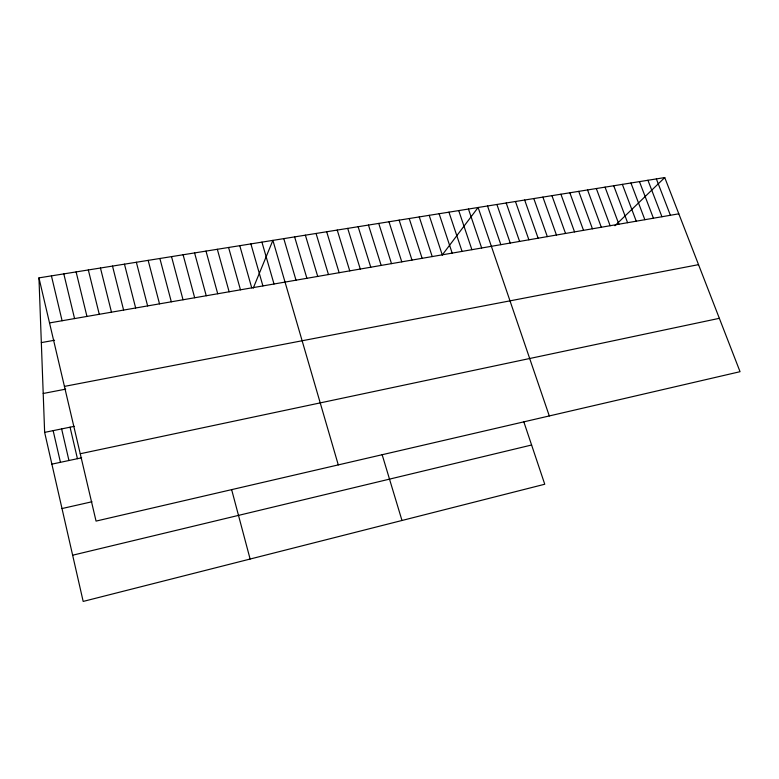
<?xml version="1.0" encoding="UTF-8"?>
<svg xmlns="http://www.w3.org/2000/svg" width="779" height="779" viewBox="0 0 779 779"><rect width="100%" height="100%" fill="white"/><g stroke="black" fill="none" stroke-linecap="round" stroke-linejoin="round"><path stroke-width="1.17" d="M253.233 288.162L272.893 240.37L338.281 464.897M442.229 255.006L478.111 207.477L549.302 415.947M614.943 225.735L664.75 177.573L740.05 371.69L96.051 521.093L38.95 277.869L664.75 177.573M72.642 555.213L531.599 445.013M61.999 508.551L91.971 501.764M51.881 464.148L81.649 457.799M80.247 453.748L719.348 318.319M523.809 421.77L544.755 484.236L83.178 601.427L44.637 432.374L74.258 426.337M64.433 386.394L698.529 264.656M43.205 393.483L65.709 389.14M41.336 342.604L54.54 340.248M49.525 322.925L678.811 213.816M656.366 178.917L670.398 215.277M647.933 180.261L661.936 216.737M639.452 181.624L653.425 218.217M630.932 182.987L644.856 219.697M622.353 184.36L636.248 221.197M613.725 185.743L627.592 222.697M605.049 187.135L618.877 224.206M596.324 188.537L610.123 225.725M587.551 189.94L601.31 227.254M578.719 191.361L592.439 228.792M569.848 192.783L583.52 230.341M560.909 194.214L574.551 231.889M551.931 195.656L565.535 233.457M542.895 197.097L556.449 235.034M533.8 198.557L547.325 236.612M524.656 200.018L538.133 238.208M515.455 201.498L528.892 239.805M506.204 202.978L519.603 241.422M496.895 204.468L510.245 243.038M487.527 205.968L500.839 244.674M468.452 209.025L481.665 247.995M458.734 210.583L471.899 249.689M448.947 212.151L462.064 251.393M439.113 213.728L452.18 253.107M429.21 215.316L442.229 254.83M419.238 216.913L432.209 256.573M409.218 218.519L422.13 258.316M399.13 220.136L411.984 260.079M388.974 221.772L401.779 261.851M378.75 223.407L391.506 263.633M368.467 225.053L381.165 265.425M358.126 226.708L370.765 267.226M347.707 228.383L360.288 269.037M337.229 230.058L349.752 270.868M326.674 231.752L339.138 272.708M316.06 233.457L328.465 274.559M382.129 454.644L401.983 520.479M305.378 235.17L317.715 276.418M294.618 236.894L306.897 278.298M283.79 238.627L296.01 280.187M261.929 242.133L274.013 284.004M250.887 243.895L262.903 285.922M239.776 245.677L251.724 287.87M228.588 247.469L240.468 289.817M217.331 249.28L229.133 291.784M205.997 251.091L217.721 293.761M194.584 252.922L206.24 295.747M183.094 254.762L194.672 297.753M171.526 256.622L183.036 299.779M231.762 490.079L250.117 559.04M159.88 258.482L171.312 301.804M148.156 260.361L159.51 303.849M136.354 262.25L147.62 305.913M124.465 264.159L135.653 307.987M112.507 266.077L123.608 310.081M100.452 268.005L111.475 312.184M88.329 269.953L99.264 314.297M76.108 271.91L86.956 316.43M63.81 273.877L74.57 318.582M51.424 275.863L62.096 320.744M70.061 427.194L77.433 458.695M61.629 428.917L68.951 460.506M53.147 430.641L60.441 462.317M38.95 277.869L44.637 432.374"/></g></svg>
